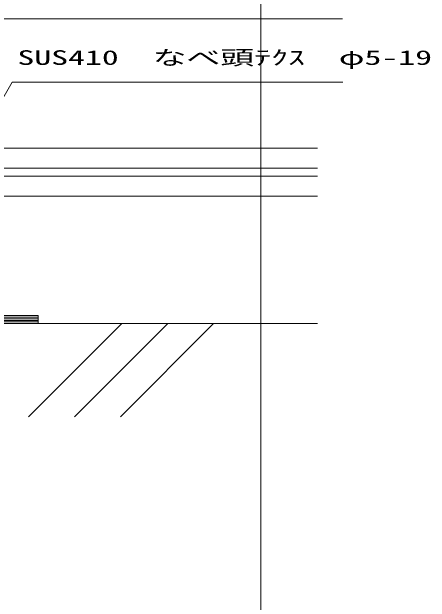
# Model space of a CAD drawing. Units: millimetres on the paper. Extents: x -420 to 420, y -297 to 297.
# Drawn here: x -31.2 to 21.3, y -74.8 to -0.7 of the extents above; entities that cross this region are included whole.
import ezdxf
from ezdxf.enums import TextEntityAlignment as Align

# ---------------------------------------------------------------- set-up
doc = ezdxf.new("R2010")
doc.units = ezdxf.units.MM
for name, color, linetype, lineweight in [('0-0_0', 7, 'Continuous', 5), ('0-2_A-C01-補助線(非印刷)', 222, 'Continuous', 18), ('0-8_A-E01-仕上太線', 4, 'Continuous', 18), ('0-9_A-D09-金物_鋼材', 1, 'Continuous', 18), ('0-A_A-C03-壁種別', 9, 'Continuous', 18), ('0-B_A-B03-文字_書込_小', 7, 'Continuous', 18)]:
    doc.layers.add(name, color=color, linetype=linetype, lineweight=lineweight)
doc.styles.add('ＭＳ ゴシック', font='')
doc.styles.get('ＭＳ ゴシック').set_extended_font_data('MS Gothic')

# ---------------------------------------------------------------- blocks, each defined once
blk = doc.blocks.new('G$CBAEE64E2')
at = {"layer": '0-9_A-D09-金物_鋼材'}
for p, q in [((-100, 4), (100, 4)), ((-100, 3), (100, 3)), ((-100, 2), (100, 2)), ((-100, 1), (100, 1))]:
    blk.add_line(p, q, dxfattribs=at)
blk.add_lwpolyline([(-100, 0), (100, 0), (100, 5), (-100, 5)], close=True, dxfattribs=at)

msp = doc.modelspace()

# ---------------------------------------------------------------- linework, layer by layer
at = {"layer": '0-2_A-C01-補助線(非印刷)', "color": 9}
msp.add_line((0, -252), (0, 278.667), dxfattribs=at)
at = {"layer": '0-8_A-E01-仕上太線'}
for p, q in [((7.126, -17.862), (-303.016, -17.862)), ((7.126, -20.362), (-303.016, -20.362)), ((7.126, -21.362), (-303.016, -21.362)), ((7.126, -23.862), (-303.016, -23.862)), ((7.126, -39.862), (-303.016, -39.862))]:
    msp.add_line(p, q, dxfattribs=at)
at = {"layer": '0-A_A-C03-壁種別'}
for p, q in [((-29.13, -51.552), (-17.439, -39.862)), ((-23.368, -51.552), (-11.677, -39.862)), ((-17.606, -51.552), (-5.915, -39.862))]:
    msp.add_line(p, q, dxfattribs=at)
at = {"layer": '0-B_A-B03-文字_書込_小'}
for points in [[(-43.353, -16.996), (-34.481, -1.637), (10.271, -1.637)], [(-39.414, -23.844), (-31.193, -9.56), (10.308, -9.56)]]:
    msp.add_lwpolyline(points, dxfattribs=at)

# ---------------------------------------------------------------- block references
at = {"layer": '0-0_0', "xscale": 0.2, "yscale": 0.2}
msp.add_blockref('G$CBAEE64E2', (-47.945, -39.862), dxfattribs=at)

# ---------------------------------------------------------------- texts
at = {"layer": '0-B_A-B03-文字_書込_小', "style": 'ＭＳ ゴシック', "width": 1.7}
msp.add_text('SUS410\u3000なべ頭ﾃｸｽ\u3000φ5-19', height=1.833, dxfattribs=at).set_placement((-30.54, -7.958), align=Align.BOTTOM_LEFT)

doc.saveas('drawing.dxf')
